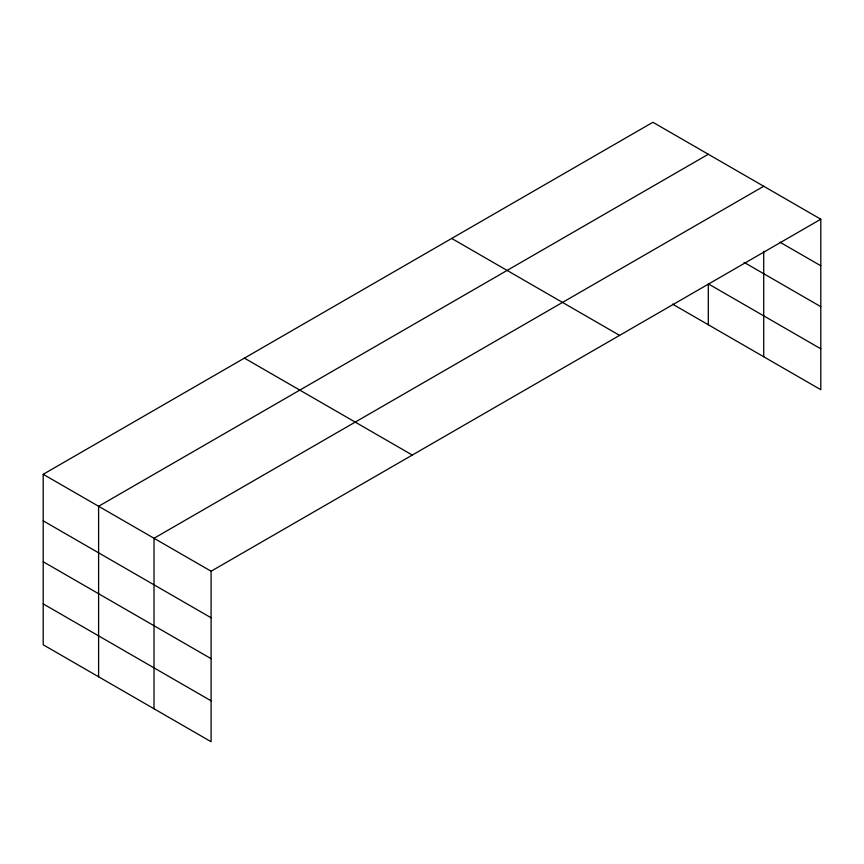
<?xml version="1.0" encoding="UTF-8"?>
<svg xmlns="http://www.w3.org/2000/svg" width="864" height="864" viewBox="0 0 864 864"><rect width="100%" height="100%" fill="white"/><g stroke="black" fill="none" stroke-linecap="round" stroke-linejoin="round"><path stroke-width="1.3" d="M820.8 219.218L652.903 122.278L43.2 474.293L43.2 644.782L211.097 741.722L211.097 571.223L820.8 219.218L820.8 389.707L672.527 304.106M708.307 154.267L98.604 506.282L98.604 676.771M763.711 186.257L154.019 538.272L154.019 708.761M780.019 242.222L820.8 265.766M744.088 262.375L820.8 306.666M820.8 348.808L708.307 283.867L708.307 324.767M451.699 238.442L619.596 335.383M244.404 358.128L412.301 455.058M43.2 474.293L211.097 571.223M43.2 520.841L211.097 617.771M43.2 561.74L211.097 658.67M43.2 603.882L211.097 700.812M763.711 251.284L763.711 356.756"/></g></svg>
